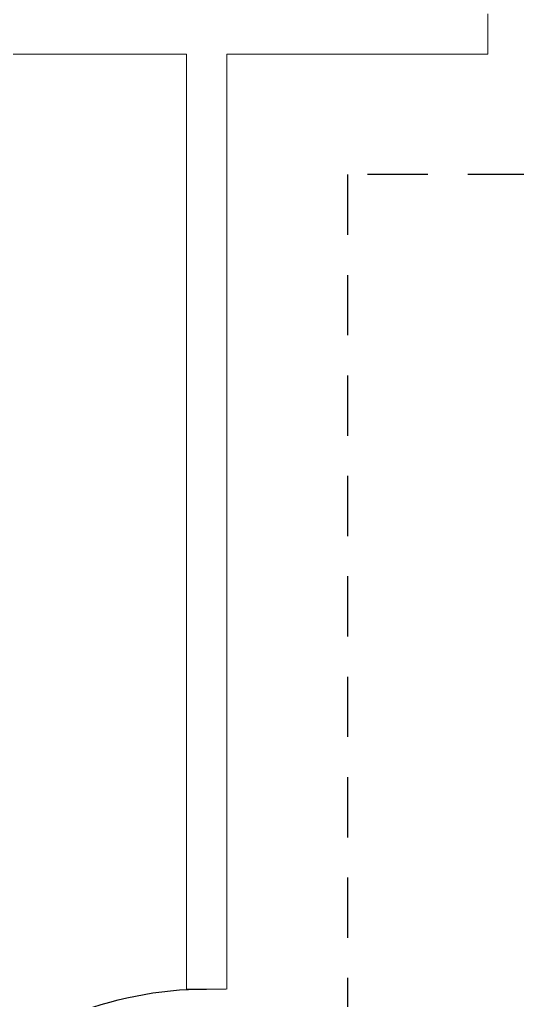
# Model space of a CAD drawing. Header units: metres. Extents: x -22 to 564, y 0 to 143.
# Drawn here: x 107.444 to 108.683, y 44.35 to 46.792 of the extents above; entities that cross this region are included whole.
import ezdxf
from ezdxf.enums import TextEntityAlignment as Align

# ---------------------------------------------------------------- set-up
doc = ezdxf.new("R2010")
doc.units = ezdxf.units.M
doc.linetypes.add('XREF 1N NEURO-ONCOLOGIA$0$HIDDE150', pattern=[0.24, 0.15, -0.09])
doc.layers.add('XREF 1N NEURO-ONCOLOGIA$0$MUROS DE TABLAROCA', color=150, linetype='Continuous', lineweight=13)
for name, color, linetype in [('XREF 1N NEURO-ONCOLOGIA$0$PLAFONES', 20, 'XREF 1N NEURO-ONCOLOGIA$0$HIDDE150'), ('XREF 1N NEURO-ONCOLOGIA$0$PUERTAS', 253, 'Continuous'), ('XREF 1N NEURO-ONCOLOGIA$0$TEX-MOB', 4, 'Continuous')]:
    doc.layers.add(name, color=color, linetype=linetype)
doc.styles.add('XREF 1N NEURO-ONCOLOGIA$0$HANDLET', font='romans.shx')

# ---------------------------------------------------------------- blocks, each defined once
blk = doc.blocks.new('XREF 1N NEURO-ONCOLOGIA')
at = {"layer": 'XREF 1N NEURO-ONCOLOGIA$0$MUROS DE TABLAROCA'}
for p, q in [((13.2548, 38.3076), (13.2548, 36.5576)), ((13.2548, 36.5576), (10.9272, 36.5576)), ((10.9272, 36.5576), (10.9273, 36.4594)), ((13.2548, 36.4576), (10.9272, 36.4576)), ((13.2548, 36.4576), (13.2548, 35.8076)), ((13.3548, 35.8076), (13.2548, 35.8076))]:
    blk.add_line(p, q, dxfattribs=at)
at = {"layer": 'XREF 1N NEURO-ONCOLOGIA$0$PLAFONES'}
blk.add_lwpolyline([(1.4486, 34.2658), (1.4486, 32.6576), (8.2239, 32.6576), (8.2239, 29.8208), (9.5773, 29.8208), (9.5773, 31.8176), (9.5773, 34.9576), (12.9548, 34.9576), (12.9548, 36.1576), (9.5739, 36.1576), (9.5739, 37.3516), (8.2239, 37.3516), (8.2239, 34.2658)], close=True, dxfattribs=at)
at = {"layer": 'XREF 1N NEURO-ONCOLOGIA$0$PUERTAS', "elevation": 0}
blk.add_lwpolyline([(10.0273, 37.4085), (10.0273, 36.5085), (10.0773, 36.5085), (10.0773, 37.4085), (10.0273, 37.4085, -0.414214), (10.9273, 36.5085)], format="xyb", dxfattribs=at)
at = {"layer": 'XREF 1N NEURO-ONCOLOGIA$0$TEX-MOB', "style": 'XREF 1N NEURO-ONCOLOGIA$0$HANDLET'}
for p in [(1.7, 4.5847, 0), (1.7073, 2.0138, 0)]:
    blk.add_attdef('234', text='', height=0.075, rotation=180, dxfattribs=at).set_placement(p, align=Align.MIDDLE_CENTER)

msp = doc.modelspace()

# ---------------------------------------------------------------- block references
at = {"rotation": 90}
msp.add_blockref('XREF 1N NEURO-ONCOLOGIA', (144.4169, 33.4511), dxfattribs=at)

doc.saveas('drawing.dxf')
